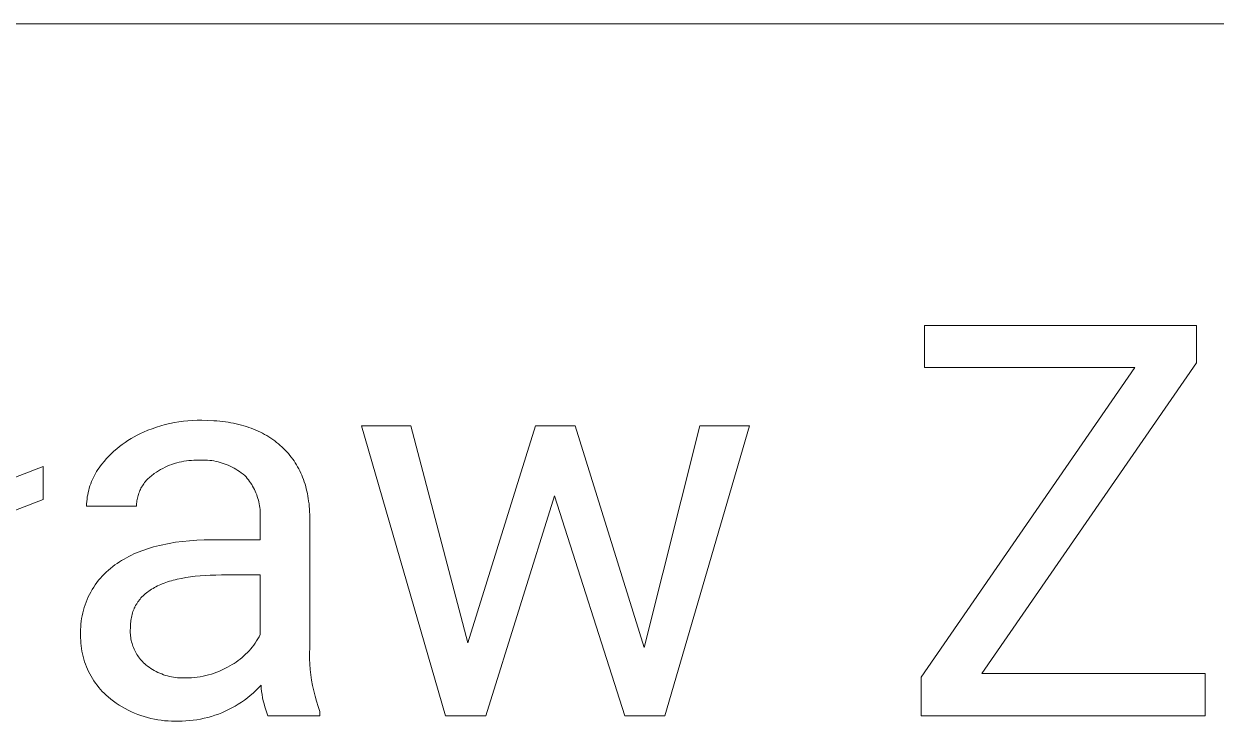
# Model space of a CAD drawing. Header units: millimetres. Extents: x 4001 to 9794, y -321 to 3726.
# Drawn here: x 8444.2 to 8611.9, y 228.2 to 326.2 of the extents above; entities that cross this region are included whole.
import ezdxf

# ---------------------------------------------------------------- set-up
doc = ezdxf.new("R2010")
doc.units = ezdxf.units.MM
doc.header["$MEASUREMENT"] = 0
doc.layers.add('Domyślny', color=7, linetype='Continuous', true_color=0x000000)

msp = doc.modelspace()

# ---------------------------------------------------------------- linework, layer by layer
at = {"layer": 'Domyślny', "color": 18, "lineweight": 15, "true_color": 0x000000}
for p, q in [((9788.8, 326.17), (7605.14, 326.17)), ((8570.88, 277.88), (8570.88, 283.8)), ((8570.88, 283.8), (8609.11, 283.8)), ((8609.11, 283.8), (8609.11, 278.54)), ((8609.11, 278.54), (8578.94, 234.87)), ((8570.4, 234.38), (8600.45, 277.88)), ((8600.45, 277.88), (8570.88, 277.88)), ((8464.1, 269.86), (8464.73, 270.01)), ((8464.73, 270.01), (8465.37, 270.14)), ((8465.37, 270.14), (8466, 270.25)), ((8466, 270.25), (8466.64, 270.34)), ((8466.64, 270.34), (8467.29, 270.4)), ((8467.29, 270.4), (8467.93, 270.45)), ((8467.93, 270.45), (8468.58, 270.47)), ((8468.58, 270.47), (8469.23, 270.47)), ((8469.23, 270.47), (8470.09, 270.46)), ((8470.09, 270.46), (8470.94, 270.41)), ((8470.94, 270.41), (8471.35, 270.38)), ((8471.35, 270.38), (8471.76, 270.34)), ((8471.76, 270.34), (8472.16, 270.3)), ((8472.16, 270.3), (8472.55, 270.25)), ((8472.55, 270.25), (8472.94, 270.19)), ((8472.94, 270.19), (8473.33, 270.12)), ((8473.33, 270.12), (8473.7, 270.05)), ((8473.7, 270.05), (8474.08, 269.97)), ((8459.71, 268.15), (8460.15, 268.39)), ((8460.15, 268.39), (8460.59, 268.61)), ((8460.59, 268.61), (8461.05, 268.81)), ((8461.05, 268.81), (8461.64, 269.06)), ((8461.64, 269.06), (8462.25, 269.29)), ((8462.25, 269.29), (8462.86, 269.5)), ((8462.86, 269.5), (8463.48, 269.69)), ((8463.48, 269.69), (8464.1, 269.86)), ((8474.08, 269.97), (8474.44, 269.88)), ((8474.44, 269.88), (8474.8, 269.79)), ((8474.8, 269.79), (8475.15, 269.69)), ((8475.15, 269.69), (8475.5, 269.58)), ((8475.5, 269.58), (8475.84, 269.47)), ((8475.84, 269.47), (8476.18, 269.35)), ((8476.18, 269.35), (8476.51, 269.22)), ((8476.51, 269.22), (8476.84, 269.08)), ((8476.84, 269.08), (8477.15, 268.94)), ((8477.15, 268.94), (8477.47, 268.79)), ((8477.47, 268.79), (8477.77, 268.64)), ((8477.77, 268.64), (8478.07, 268.48)), ((8478.07, 268.48), (8478.37, 268.31)), ((8478.37, 268.31), (8478.66, 268.13)), ((8503.52, 228.95), (8491.68, 269.71)), ((8491.68, 269.71), (8498.62, 269.71)), ((8498.62, 269.71), (8506.65, 239.19)), ((8506.65, 239.19), (8516.14, 269.71)), ((8516.14, 269.71), (8521.75, 269.71)), ((8521.75, 269.71), (8531.43, 238.56)), ((8531.43, 238.56), (8539.26, 269.71)), ((8546.25, 269.71), (8534.36, 228.95)), ((8539.26, 269.71), (8546.25, 269.71)), ((8457.26, 266.46), (8457.64, 266.77)), ((8457.64, 266.77), (8458.04, 267.08)), ((8458.04, 267.08), (8458.44, 267.37)), ((8458.44, 267.37), (8458.85, 267.64)), ((8458.85, 267.64), (8459.28, 267.91)), ((8459.28, 267.91), (8459.71, 268.15)), ((8478.66, 268.13), (8478.94, 267.95)), ((8478.94, 267.95), (8479.21, 267.76)), ((8479.21, 267.76), (8479.48, 267.57)), ((8479.48, 267.57), (8479.75, 267.36)), ((8479.75, 267.36), (8480.01, 267.16)), ((8480.01, 267.16), (8480.26, 266.94)), ((8480.26, 266.94), (8480.51, 266.72)), ((8480.51, 266.72), (8480.74, 266.49)), ((8455.5, 264.7), (8455.83, 265.08)), ((8455.83, 265.08), (8456.17, 265.44)), ((8456.17, 265.44), (8456.52, 265.79)), ((8456.52, 265.79), (8456.88, 266.13)), ((8456.88, 266.13), (8457.26, 266.46)), ((8480.74, 266.49), (8480.97, 266.26)), ((8480.97, 266.26), (8481.2, 266.02)), ((8481.2, 266.02), (8481.41, 265.78)), ((8481.41, 265.78), (8481.62, 265.53)), ((8481.62, 265.53), (8481.82, 265.28)), ((8481.82, 265.28), (8482.02, 265.02)), ((8482.02, 265.02), (8482.2, 264.76)), ((8440.97, 261.69), (8446.93, 263.99)), ((8446.93, 263.99), (8446.93, 259.36)), ((8454.28, 263), (8454.44, 263.27)), ((8454.44, 263.27), (8454.61, 263.54)), ((8454.61, 263.54), (8454.8, 263.81)), ((8454.8, 263.81), (8454.99, 264.07)), ((8454.99, 264.07), (8455.18, 264.32)), ((8455.18, 264.32), (8455.5, 264.7)), ((8463.14, 263.36), (8462.84, 263.17)), ((8463.44, 263.54), (8463.14, 263.36)), ((8463.75, 263.7), (8463.44, 263.54)), ((8464.06, 263.86), (8463.75, 263.7)), ((8464.38, 264.01), (8464.06, 263.86)), ((8464.7, 264.15), (8464.38, 264.01)), ((8465.03, 264.27), (8464.7, 264.15)), ((8465.36, 264.38), (8465.03, 264.27)), ((8465.7, 264.48), (8465.36, 264.38)), ((8466.04, 264.57), (8465.7, 264.48)), ((8466.38, 264.65), (8466.04, 264.57)), ((8466.72, 264.72), (8466.38, 264.65)), ((8467.07, 264.77), (8466.72, 264.72)), ((8467.42, 264.81), (8467.07, 264.77)), ((8467.77, 264.84), (8467.42, 264.81)), ((8468.12, 264.86), (8467.77, 264.84)), ((8468.47, 264.86), (8468.12, 264.86)), ((8468.82, 264.86), (8468.47, 264.86)), ((8469.12, 264.87), (8468.82, 264.86)), ((8469.43, 264.88), (8469.12, 264.87)), ((8469.73, 264.87), (8469.43, 264.88)), ((8470.03, 264.86), (8469.73, 264.87)), ((8470.34, 264.83), (8470.03, 264.86)), ((8470.64, 264.8), (8470.34, 264.83)), ((8470.94, 264.75), (8470.64, 264.8)), ((8471.23, 264.69), (8470.94, 264.75)), ((8471.53, 264.63), (8471.23, 264.69)), ((8471.82, 264.55), (8471.53, 264.63)), ((8472.11, 264.46), (8471.82, 264.55)), ((8472.4, 264.37), (8472.11, 264.46)), ((8472.68, 264.26), (8472.4, 264.37)), ((8472.96, 264.14), (8472.68, 264.26)), ((8473.24, 264.02), (8472.96, 264.14)), ((8473.51, 263.88), (8473.24, 264.02)), ((8473.78, 263.74), (8473.51, 263.88)), ((8474.04, 263.59), (8473.78, 263.74)), ((8474.3, 263.43), (8474.04, 263.59)), ((8474.55, 263.26), (8474.3, 263.43)), ((8482.2, 264.76), (8482.38, 264.49)), ((8482.38, 264.49), (8482.55, 264.21)), ((8482.55, 264.21), (8482.71, 263.93)), ((8482.71, 263.93), (8482.87, 263.65)), ((8482.87, 263.65), (8483.02, 263.36)), ((8483.02, 263.36), (8483.16, 263.06)), ((8453.61, 261.55), (8453.72, 261.85)), ((8453.72, 261.85), (8453.85, 262.14)), ((8453.85, 262.14), (8453.98, 262.43)), ((8453.98, 262.43), (8454.13, 262.72)), ((8454.13, 262.72), (8454.28, 263)), ((8461.19, 261.71), (8461.08, 261.56)), ((8461.3, 261.85), (8461.19, 261.71)), ((8461.43, 261.99), (8461.3, 261.85)), ((8461.55, 262.13), (8461.43, 261.99)), ((8461.68, 262.27), (8461.55, 262.13)), ((8461.82, 262.39), (8461.68, 262.27)), ((8461.96, 262.52), (8461.82, 262.39)), ((8462.1, 262.64), (8461.96, 262.52)), ((8462.25, 262.75), (8462.1, 262.64)), ((8462.4, 262.86), (8462.25, 262.75)), ((8462.55, 262.97), (8462.4, 262.86)), ((8462.84, 263.17), (8462.55, 262.97)), ((8474.79, 263.08), (8474.55, 263.26)), ((8475.03, 262.89), (8474.79, 263.08)), ((8475.26, 262.7), (8475.03, 262.89)), ((8475.45, 262.5), (8475.26, 262.7)), ((8475.62, 262.3), (8475.45, 262.5)), ((8475.79, 262.09), (8475.62, 262.3)), ((8475.95, 261.88), (8475.79, 262.09)), ((8476.1, 261.66), (8475.95, 261.88)), ((8476.25, 261.44), (8476.1, 261.66)), ((8483.16, 263.06), (8483.29, 262.76)), ((8483.29, 262.76), (8483.41, 262.46)), ((8483.41, 262.46), (8483.53, 262.14)), ((8483.53, 262.14), (8483.64, 261.83)), ((8483.64, 261.83), (8483.75, 261.51)), ((8453.13, 259.69), (8453.18, 260.01)), ((8453.18, 260.01), (8453.25, 260.32)), ((8453.25, 260.32), (8453.32, 260.63)), ((8453.32, 260.63), (8453.41, 260.94)), ((8453.41, 260.94), (8453.5, 261.24)), ((8453.5, 261.24), (8453.61, 261.55)), ((8460.32, 260.06), (8460.26, 259.89)), ((8460.38, 260.24), (8460.32, 260.06)), ((8460.45, 260.41), (8460.38, 260.24)), ((8460.52, 260.59), (8460.45, 260.41)), ((8460.6, 260.76), (8460.52, 260.59)), ((8460.68, 260.92), (8460.6, 260.76)), ((8460.77, 261.09), (8460.68, 260.92)), ((8460.87, 261.25), (8460.77, 261.09)), ((8460.97, 261.4), (8460.87, 261.25)), ((8461.08, 261.56), (8460.97, 261.4)), ((8476.38, 261.21), (8476.25, 261.44)), ((8476.51, 260.98), (8476.38, 261.21)), ((8476.64, 260.74), (8476.51, 260.98)), ((8476.75, 260.5), (8476.64, 260.74)), ((8476.85, 260.26), (8476.75, 260.5)), ((8476.95, 260.01), (8476.85, 260.26)), ((8477.04, 259.76), (8476.95, 260.01)), ((8483.75, 261.51), (8483.84, 261.18)), ((8483.84, 261.18), (8483.93, 260.85)), ((8483.93, 260.85), (8484.01, 260.51)), ((8484.01, 260.51), (8484.09, 260.17)), ((8484.09, 260.17), (8484.15, 259.82)), ((8446.93, 259.36), (8440.97, 257.06)), ((8453.02, 258.41), (8453.03, 258.73)), ((8460.04, 258.41), (8453.02, 258.41)), ((8453.03, 258.73), (8453.06, 259.05)), ((8453.06, 259.05), (8453.09, 259.37)), ((8453.09, 259.37), (8453.13, 259.69)), ((8460.05, 258.6), (8460.04, 258.41)), ((8460.06, 258.79), (8460.05, 258.6)), ((8460.08, 258.97), (8460.06, 258.79)), ((8460.1, 259.16), (8460.08, 258.97)), ((8460.14, 259.34), (8460.1, 259.16)), ((8460.17, 259.52), (8460.14, 259.34)), ((8460.22, 259.71), (8460.17, 259.52)), ((8460.26, 259.89), (8460.22, 259.71)), ((8477.12, 259.5), (8477.04, 259.76)), ((8477.19, 259.25), (8477.12, 259.5)), ((8477.26, 258.99), (8477.19, 259.25)), ((8477.31, 258.73), (8477.26, 258.99)), ((8477.36, 258.46), (8477.31, 258.73)), ((8477.39, 258.2), (8477.36, 258.46)), ((8484.15, 259.82), (8484.21, 259.47)), ((8484.21, 259.47), (8484.26, 259.11)), ((8484.26, 259.11), (8484.31, 258.74)), ((8484.31, 258.74), (8484.34, 258.38)), ((8484.34, 258.38), (8484.37, 258)), ((8518.82, 259.85), (8509.17, 228.95)), ((8528.71, 228.95), (8518.82, 259.85)), ((8477.42, 257.94), (8477.39, 258.2)), ((8477.44, 257.67), (8477.42, 257.94)), ((8477.45, 257.4), (8477.44, 257.67)), ((8477.44, 256.87), (8477.45, 257.14)), ((8477.44, 253.67), (8477.44, 256.87)), ((8477.45, 257.14), (8477.45, 257.4)), ((8484.37, 258), (8484.39, 257.62)), ((8484.39, 257.62), (8484.41, 257.24)), ((8484.41, 257.24), (8484.41, 238.49)), ((8464.62, 253.17), (8465.55, 253.32)), ((8465.55, 253.32), (8466.51, 253.45)), ((8466.51, 253.45), (8467.5, 253.54)), ((8467.5, 253.54), (8468.52, 253.61)), ((8468.52, 253.61), (8469.57, 253.65)), ((8469.57, 253.65), (8470.65, 253.67)), ((8470.65, 253.67), (8477.44, 253.67)), ((8459.33, 251.51), (8459.69, 251.68)), ((8459.69, 251.68), (8460.06, 251.84)), ((8460.06, 251.84), (8460.44, 251.99)), ((8460.44, 251.99), (8460.82, 252.14)), ((8460.82, 252.14), (8461.21, 252.28)), ((8461.21, 252.28), (8461.61, 252.42)), ((8461.61, 252.42), (8462.02, 252.54)), ((8462.02, 252.54), (8462.44, 252.67)), ((8462.44, 252.67), (8462.86, 252.78)), ((8462.86, 252.78), (8463.29, 252.89)), ((8463.29, 252.89), (8463.73, 252.99)), ((8463.73, 252.99), (8464.17, 253.08)), ((8464.17, 253.08), (8464.62, 253.17)), ((8456.39, 249.66), (8456.7, 249.9)), ((8456.7, 249.9), (8457.02, 250.14)), ((8457.02, 250.14), (8457.32, 250.35)), ((8457.32, 250.35), (8457.64, 250.56)), ((8457.64, 250.56), (8457.96, 250.77)), ((8457.96, 250.77), (8458.29, 250.96)), ((8458.29, 250.96), (8458.63, 251.15)), ((8458.63, 251.15), (8458.98, 251.33)), ((8458.98, 251.33), (8459.33, 251.51)), ((8454.72, 247.98), (8454.98, 248.28)), ((8454.98, 248.28), (8455.24, 248.58)), ((8455.24, 248.58), (8455.51, 248.86)), ((8455.51, 248.86), (8455.8, 249.14)), ((8455.8, 249.14), (8456.09, 249.4)), ((8456.09, 249.4), (8456.39, 249.66)), ((8466.37, 248.26), (8465.78, 248.14)), ((8466.98, 248.37), (8466.37, 248.26)), ((8467.62, 248.47), (8466.98, 248.37)), ((8468.29, 248.55), (8467.62, 248.47)), ((8468.98, 248.61), (8468.29, 248.55)), ((8469.69, 248.66), (8468.98, 248.61)), ((8470.43, 248.7), (8469.69, 248.66)), ((8471.19, 248.72), (8470.43, 248.7)), ((8471.98, 248.73), (8471.19, 248.72)), ((8477.44, 248.73), (8471.98, 248.73)), ((8477.44, 240.36), (8477.44, 248.73)), ((8453.62, 246.34), (8453.82, 246.68)), ((8453.82, 246.68), (8454.03, 247.02)), ((8454.03, 247.02), (8454.25, 247.34)), ((8454.25, 247.34), (8454.48, 247.67)), ((8454.48, 247.67), (8454.72, 247.98)), ((8461.98, 246.61), (8461.8, 246.48)), ((8462.17, 246.73), (8461.98, 246.61)), ((8462.37, 246.85), (8462.17, 246.73)), ((8462.57, 246.97), (8462.37, 246.85)), ((8462.78, 247.08), (8462.57, 246.97)), ((8463, 247.19), (8462.78, 247.08)), ((8463.22, 247.29), (8463, 247.19)), ((8463.45, 247.39), (8463.22, 247.29)), ((8463.68, 247.49), (8463.45, 247.39)), ((8463.92, 247.58), (8463.68, 247.49)), ((8464.17, 247.67), (8463.92, 247.58)), ((8464.42, 247.76), (8464.17, 247.67)), ((8464.68, 247.84), (8464.42, 247.76)), ((8464.95, 247.92), (8464.68, 247.84)), ((8465.22, 248), (8464.95, 247.92)), ((8465.5, 248.07), (8465.22, 248)), ((8465.78, 248.14), (8465.5, 248.07)), ((8452.82, 244.54), (8452.95, 244.91)), ((8452.95, 244.91), (8453.1, 245.27)), ((8453.1, 245.27), (8453.26, 245.64)), ((8453.26, 245.64), (8453.44, 245.99)), ((8453.44, 245.99), (8453.62, 246.34)), ((8460.19, 244.85), (8460.13, 244.77)), ((8460.24, 244.94), (8460.19, 244.85)), ((8460.3, 245.02), (8460.24, 244.94)), ((8460.36, 245.1), (8460.3, 245.02)), ((8460.42, 245.18), (8460.36, 245.1)), ((8460.49, 245.26), (8460.42, 245.18)), ((8460.55, 245.34), (8460.49, 245.26)), ((8460.68, 245.5), (8460.55, 245.34)), ((8460.82, 245.65), (8460.68, 245.5)), ((8460.97, 245.8), (8460.82, 245.65)), ((8461.12, 245.94), (8460.97, 245.8)), ((8461.28, 246.08), (8461.12, 245.94)), ((8461.45, 246.22), (8461.28, 246.08)), ((8461.62, 246.35), (8461.45, 246.22)), ((8461.8, 246.48), (8461.62, 246.35)), ((8452.4, 243.01), (8452.49, 243.4)), ((8452.49, 243.4), (8452.59, 243.78)), ((8452.59, 243.78), (8452.7, 244.16)), ((8452.7, 244.16), (8452.82, 244.54)), ((8459.43, 243.19), (8459.38, 242.98)), ((8459.49, 243.39), (8459.43, 243.19)), ((8459.55, 243.58), (8459.49, 243.39)), ((8459.62, 243.77), (8459.55, 243.58)), ((8459.66, 243.87), (8459.62, 243.77)), ((8459.7, 243.96), (8459.66, 243.87)), ((8459.74, 244.06), (8459.7, 243.96)), ((8459.79, 244.15), (8459.74, 244.06)), ((8459.83, 244.24), (8459.79, 244.15)), ((8459.88, 244.33), (8459.83, 244.24)), ((8459.92, 244.42), (8459.88, 244.33)), ((8459.97, 244.51), (8459.92, 244.42)), ((8460.02, 244.59), (8459.97, 244.51)), ((8460.08, 244.68), (8460.02, 244.59)), ((8460.13, 244.77), (8460.08, 244.68)), ((8452.2, 241.45), (8452.23, 241.84)), ((8452.23, 241.84), (8452.28, 242.23)), ((8452.28, 242.23), (8452.33, 242.62)), ((8452.33, 242.62), (8452.4, 243.01)), ((8459.19, 241.69), (8459.18, 241.46)), ((8459.2, 241.91), (8459.19, 241.69)), ((8459.23, 242.13), (8459.2, 241.91)), ((8459.25, 242.35), (8459.23, 242.13)), ((8459.29, 242.57), (8459.25, 242.35)), ((8459.33, 242.78), (8459.29, 242.57)), ((8459.38, 242.98), (8459.33, 242.78)), ((8452.18, 240.66), (8452.19, 241.05)), ((8452.19, 240.26), (8452.18, 240.66)), ((8452.19, 241.05), (8452.2, 241.45)), ((8452.19, 239.89), (8452.19, 240.26)), ((8452.2, 239.51), (8452.19, 239.89)), ((8459.18, 241.23), (8459.17, 241.01)), ((8459.17, 241.01), (8459.17, 240.8)), ((8459.17, 240.8), (8459.17, 240.59)), ((8459.17, 240.59), (8459.19, 240.37)), ((8459.18, 241.46), (8459.18, 241.23)), ((8459.19, 240.37), (8459.21, 240.16)), ((8459.21, 240.16), (8459.24, 239.95)), ((8459.24, 239.95), (8459.27, 239.74)), ((8477.11, 239.75), (8477.28, 240.05)), ((8477.28, 240.05), (8477.44, 240.36)), ((8452.22, 239.13), (8452.2, 239.51)), ((8452.26, 238.76), (8452.22, 239.13)), ((8452.31, 238.38), (8452.26, 238.76)), ((8452.37, 238.01), (8452.31, 238.38)), ((8459.27, 239.74), (8459.31, 239.53)), ((8459.31, 239.53), (8459.36, 239.32)), ((8459.36, 239.32), (8459.42, 239.12)), ((8459.42, 239.12), (8459.48, 238.92)), ((8459.48, 238.92), (8459.55, 238.71)), ((8459.55, 238.71), (8459.63, 238.52)), ((8459.63, 238.52), (8459.71, 238.32)), ((8459.71, 238.32), (8459.8, 238.13)), ((8459.8, 238.13), (8459.9, 237.94)), ((8475.88, 238.09), (8476.11, 238.35)), ((8476.11, 238.35), (8476.33, 238.61)), ((8476.33, 238.61), (8476.54, 238.89)), ((8476.54, 238.89), (8476.74, 239.17)), ((8476.74, 239.17), (8476.93, 239.46)), ((8476.93, 239.46), (8477.11, 239.75)), ((8484.41, 238.49), (8484.39, 237.73)), ((8452.44, 237.64), (8452.37, 238.01)), ((8452.53, 237.28), (8452.44, 237.64)), ((8452.63, 236.91), (8452.53, 237.28)), ((8452.74, 236.55), (8452.63, 236.91)), ((8452.86, 236.2), (8452.74, 236.55)), ((8459.9, 237.94), (8460, 237.75)), ((8460, 237.75), (8460.11, 237.57)), ((8460.11, 237.57), (8460.23, 237.39)), ((8460.23, 237.39), (8460.35, 237.21)), ((8460.35, 237.21), (8460.48, 237.04)), ((8460.48, 237.04), (8460.61, 236.87)), ((8460.61, 236.87), (8460.75, 236.71)), ((8460.75, 236.71), (8460.89, 236.56)), ((8460.89, 236.56), (8461.04, 236.4)), ((8473.78, 236.31), (8474.07, 236.5)), ((8474.07, 236.5), (8474.35, 236.7)), ((8474.35, 236.7), (8474.62, 236.91)), ((8474.62, 236.91), (8474.89, 237.13)), ((8474.89, 237.13), (8475.15, 237.35)), ((8475.15, 237.35), (8475.4, 237.59)), ((8475.4, 237.59), (8475.65, 237.83)), ((8475.65, 237.83), (8475.88, 238.09)), ((8484.39, 237.73), (8484.4, 236.97)), ((8484.4, 236.97), (8484.43, 236.21)), ((8453, 235.84), (8452.86, 236.2)), ((8453.15, 235.5), (8453, 235.84)), ((8453.31, 235.16), (8453.15, 235.5)), ((8453.48, 234.82), (8453.31, 235.16)), ((8453.66, 234.49), (8453.48, 234.82)), ((8461.04, 236.4), (8461.2, 236.26)), ((8461.2, 236.26), (8461.36, 236.12)), ((8461.36, 236.12), (8461.58, 235.94)), ((8461.58, 235.94), (8461.82, 235.77)), ((8461.82, 235.77), (8462.05, 235.61)), ((8462.05, 235.61), (8462.3, 235.45)), ((8462.3, 235.45), (8462.55, 235.31)), ((8462.55, 235.31), (8462.8, 235.17)), ((8462.8, 235.17), (8463.06, 235.05)), ((8463.06, 235.05), (8463.32, 234.93)), ((8463.32, 234.93), (8463.59, 234.82)), ((8463.59, 234.82), (8463.86, 234.72)), ((8470.19, 234.69), (8470.58, 234.81)), ((8470.58, 234.81), (8470.97, 234.93)), ((8470.97, 234.93), (8471.35, 235.07)), ((8471.35, 235.07), (8471.73, 235.23)), ((8471.73, 235.23), (8472.1, 235.39)), ((8472.1, 235.39), (8472.47, 235.57)), ((8472.47, 235.57), (8472.83, 235.76)), ((8472.83, 235.76), (8473.18, 235.96)), ((8473.18, 235.96), (8473.48, 236.13)), ((8473.48, 236.13), (8473.78, 236.31)), ((8484.43, 236.21), (8484.49, 235.45)), ((8484.49, 235.45), (8484.57, 234.7)), ((8578.94, 234.87), (8610.33, 234.87)), ((8610.33, 234.87), (8610.33, 228.94)), ((8453.85, 234.17), (8453.66, 234.49)), ((8454.06, 233.85), (8453.85, 234.17)), ((8454.27, 233.54), (8454.06, 233.85)), ((8454.5, 233.24), (8454.27, 233.54)), ((8454.73, 232.94), (8454.5, 233.24)), ((8463.86, 234.72), (8464.13, 234.63)), ((8464.13, 234.63), (8464.41, 234.55)), ((8464.41, 234.55), (8464.69, 234.48)), ((8464.69, 234.48), (8464.97, 234.42)), ((8464.97, 234.42), (8465.25, 234.37)), ((8465.25, 234.37), (8465.53, 234.32)), ((8465.53, 234.32), (8465.82, 234.29)), ((8465.82, 234.29), (8466.11, 234.27)), ((8466.11, 234.27), (8466.39, 234.26)), ((8466.39, 234.26), (8466.68, 234.26)), ((8466.68, 234.26), (8466.97, 234.26)), ((8466.97, 234.26), (8467.38, 234.27)), ((8467.38, 234.27), (8467.78, 234.29)), ((8467.78, 234.29), (8468.19, 234.32)), ((8468.19, 234.32), (8468.59, 234.37)), ((8468.59, 234.37), (8469, 234.43)), ((8469, 234.43), (8469.4, 234.5)), ((8469.4, 234.5), (8469.8, 234.59)), ((8469.8, 234.59), (8470.19, 234.69)), ((8477.56, 233.24), (8477.2, 232.86)), ((8477.6, 232.8), (8477.56, 233.24)), ((8484.57, 234.7), (8484.68, 233.95)), ((8484.68, 233.95), (8484.81, 233.2)), ((8484.81, 233.2), (8484.97, 232.46)), ((8570.4, 228.94), (8570.4, 234.38)), ((8454.98, 232.66), (8454.73, 232.94)), ((8455.23, 232.38), (8454.98, 232.66)), ((8455.5, 232.11), (8455.23, 232.38)), ((8455.77, 231.85), (8455.5, 232.11)), ((8456.05, 231.6), (8455.77, 231.85)), ((8456.43, 231.29), (8456.05, 231.6)), ((8475.65, 231.48), (8475.23, 231.16)), ((8476.05, 231.8), (8475.65, 231.48)), ((8476.45, 232.14), (8476.05, 231.8)), ((8476.83, 232.5), (8476.45, 232.14)), ((8477.2, 232.86), (8476.83, 232.5)), ((8477.65, 232.36), (8477.6, 232.8)), ((8477.71, 231.93), (8477.65, 232.36)), ((8477.79, 231.49), (8477.71, 231.93)), ((8477.88, 231.06), (8477.79, 231.49)), ((8484.97, 232.46), (8485.16, 231.72)), ((8485.16, 231.72), (8485.36, 230.99)), ((8456.82, 231), (8456.43, 231.29)), ((8457.21, 230.72), (8456.82, 231)), ((8457.62, 230.45), (8457.21, 230.72)), ((8458.03, 230.2), (8457.62, 230.45)), ((8458.46, 229.96), (8458.03, 230.2)), ((8458.89, 229.73), (8458.46, 229.96)), ((8473, 229.82), (8472.53, 229.59)), ((8473.46, 230.05), (8473, 229.82)), ((8473.92, 230.31), (8473.46, 230.05)), ((8474.36, 230.58), (8473.92, 230.31)), ((8474.8, 230.86), (8474.36, 230.58)), ((8475.23, 231.16), (8474.8, 230.86)), ((8477.99, 230.63), (8477.88, 231.06)), ((8478.11, 230.21), (8477.99, 230.63)), ((8478.24, 229.79), (8478.11, 230.21)), ((8478.38, 229.37), (8478.24, 229.79)), ((8485.36, 230.99), (8485.6, 230.27)), ((8485.6, 230.27), (8485.85, 229.56)), ((8459.33, 229.52), (8458.89, 229.73)), ((8459.77, 229.32), (8459.33, 229.52)), ((8460.22, 229.14), (8459.77, 229.32)), ((8460.68, 228.98), (8460.22, 229.14)), ((8461.14, 228.83), (8460.68, 228.98)), ((8461.61, 228.69), (8461.14, 228.83)), ((8462.08, 228.57), (8461.61, 228.69)), ((8462.56, 228.47), (8462.08, 228.57)), ((8463.04, 228.38), (8462.56, 228.47)), ((8463.52, 228.31), (8463.04, 228.38)), ((8464, 228.26), (8463.52, 228.31)), ((8464.49, 228.22), (8464, 228.26)), ((8464.97, 228.2), (8464.49, 228.22)), ((8465.46, 228.19), (8464.97, 228.2)), ((8465.95, 228.21), (8465.46, 228.19)), ((8466.47, 228.21), (8465.95, 228.21)), ((8466.99, 228.23), (8466.47, 228.21)), ((8467.51, 228.27), (8466.99, 228.23)), ((8468.03, 228.32), (8467.51, 228.27)), ((8468.54, 228.4), (8468.03, 228.32)), ((8469.06, 228.49), (8468.54, 228.4)), ((8469.57, 228.59), (8469.06, 228.49)), ((8470.07, 228.72), (8469.57, 228.59)), ((8470.58, 228.86), (8470.07, 228.72)), ((8471.07, 229.02), (8470.58, 228.86)), ((8471.56, 229.19), (8471.07, 229.02)), ((8472.05, 229.38), (8471.56, 229.19)), ((8472.53, 229.59), (8472.05, 229.38)), ((8478.54, 228.96), (8478.38, 229.37)), ((8485.85, 228.96), (8478.54, 228.96)), ((8485.85, 229.56), (8485.85, 228.96)), ((8509.17, 228.95), (8503.52, 228.95)), ((8534.36, 228.95), (8528.71, 228.95)), ((8610.33, 228.94), (8570.4, 228.94))]:
    msp.add_line(p, q, dxfattribs=at)

doc.saveas('drawing.dxf')
